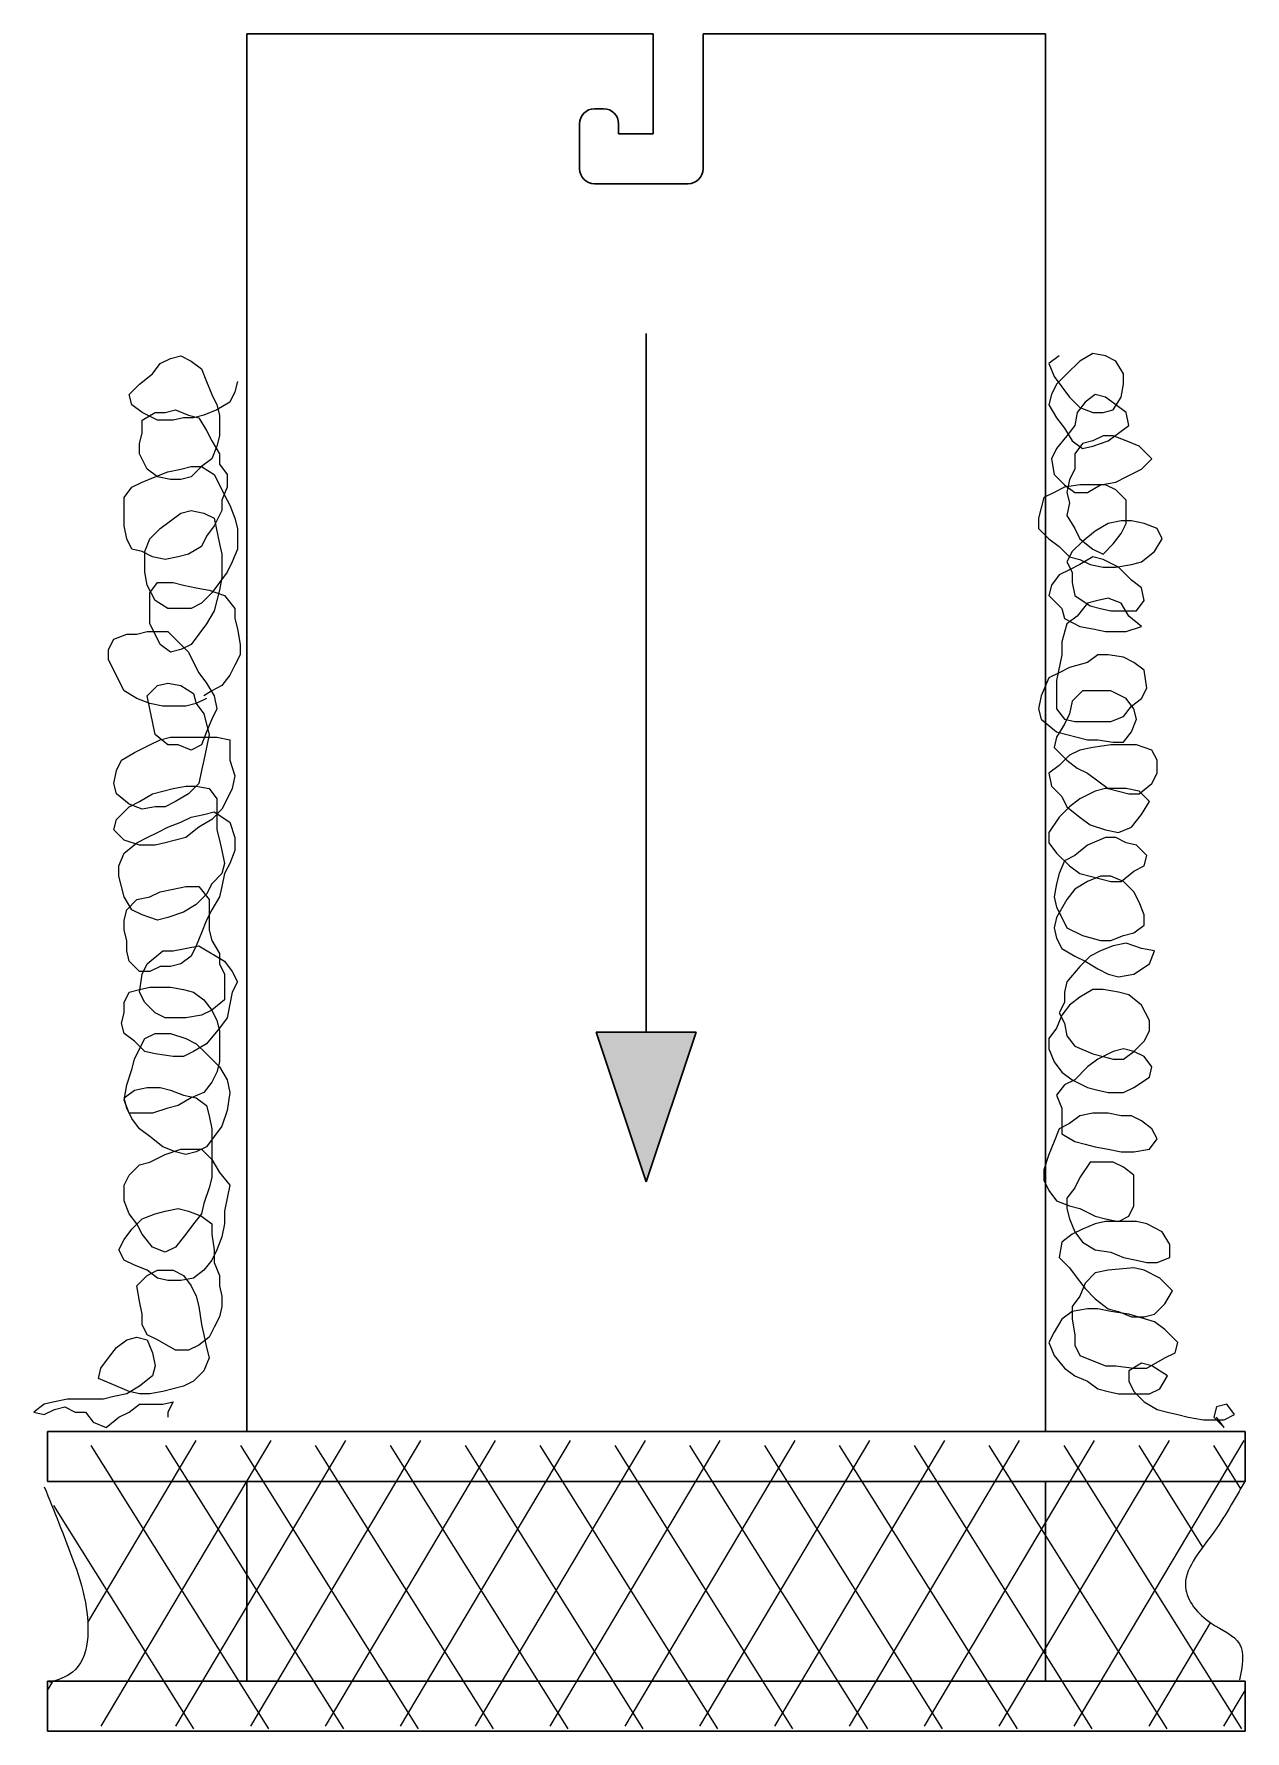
# Model space of a CAD drawing. Extents: x 159 to 725, y 98 to 296.
# Drawn here: x 289.07 to 313.34, y 224.07 to 258.07 of the extents above; entities that cross this region are included whole.
import ezdxf

# ---------------------------------------------------------------- set-up
doc = ezdxf.new("R2010")
doc.units = 0
doc.header["$LTSCALE"] = 8
doc.header["$MEASUREMENT"] = 0
doc.layers.get('0').update_dxf_attribs({"linetype": 'CONTINUOUS'})
doc.layers.add('ACOTA', color=1, linetype='CONTINUOUS')

msp = doc.modelspace()

# ---------------------------------------------------------------- hatches: boundary and pattern name
at = {"lineweight": 30}
msp.add_hatch(color=256, dxfattribs=at).paths.add_polyline_path([(302.342, 238.072), (301.342, 238.072), (300.342, 238.072), (301.342, 235.072)])

# ---------------------------------------------------------------- linework, layer by layer
for p, q in [((293.342, 230.072), (293.342, 258.072)), ((293.342, 258.072), (301.482, 258.072)), ((301.482, 258.072), (301.482, 256.072)), ((302.482, 258.072), (309.342, 258.072)), ((302.482, 255.372), (302.482, 258.072)), ((309.342, 258.072), (309.342, 230.072)), ((300.305, 256.572), (300.489, 256.572)), ((300.005, 256.072), (300.005, 256.272)), ((300.005, 256.072), (300.005, 255.372)), ((300.789, 256.272), (300.789, 256.072)), ((301.482, 256.072), (300.789, 256.072)), ((300.305, 255.072), (302.182, 255.072)), ((301.342, 252.072), (301.342, 238.072)), ((301.342, 235.072), (300.342, 238.072)), ((300.342, 238.072), (301.342, 238.072)), ((301.342, 238.072), (302.342, 238.072)), ((302.342, 238.072), (301.342, 235.072)), ((313.342, 230.072), (289.342, 230.072)), ((289.342, 230.072), (289.342, 229.072)), ((313.342, 229.072), (313.342, 230.072)), ((289.342, 229.072), (313.342, 229.072)), ((293.342, 225.072), (293.342, 229.072)), ((309.342, 229.072), (309.342, 225.072)), ((313.342, 229.072), (313.342, 229.072)), ((313.342, 225.072), (289.342, 225.072)), ((289.342, 225.072), (289.342, 224.072)), ((313.342, 224.072), (313.342, 225.072)), ((289.342, 224.072), (313.342, 224.072)), ((309.342, 224.072), (293.342, 224.072)), ((313.342, 224.072), (313.342, 224.072))]:
    msp.add_line(p, q, dxfattribs=at)
for centre, start, end in [((300.305, 256.272), 90, 180), ((300.489, 256.272), 0, 90), ((300.305, 255.372), 180, 270), ((302.182, 255.372), 270, 0)]:
    msp.add_arc(centre, 0.3, start, end, dxfattribs=at)
at = {"layer": 'ACOTA', "color": 7, "lineweight": 25}
for p, q in [((291.808, 251.57), (292.015, 251.622)), ((292.015, 251.622), (292.221, 251.519)), ((309.618, 251.622), (309.412, 251.467)), ((310.289, 251.673), (310.031, 251.519)), ((310.548, 251.622), (310.289, 251.673)), ((310.754, 251.519), (310.548, 251.622)), ((291.189, 251.054), (291.447, 251.26)), ((291.447, 251.26), (291.602, 251.467)), ((291.602, 251.467), (291.808, 251.57)), ((292.221, 251.519), (292.428, 251.364)), ((292.428, 251.364), (292.531, 251.106)), ((309.412, 251.467), (309.515, 251.209)), ((309.773, 251.26), (309.567, 251.054)), ((310.031, 251.519), (309.773, 251.26)), ((310.909, 251.26), (310.754, 251.519)), ((310.909, 251.054), (310.909, 251.26)), ((290.982, 250.848), (291.189, 251.054)), ((292.531, 251.106), (292.634, 250.848)), ((293.151, 251.106), (293.099, 250.899)), ((309.567, 251.054), (309.463, 250.848)), ((309.515, 251.209), (309.67, 251.002)), ((309.67, 251.002), (309.825, 250.796)), ((310.857, 250.796), (310.909, 251.054)), ((291.034, 250.641), (290.982, 250.848)), ((291.241, 250.486), (291.034, 250.641)), ((292.634, 250.848), (292.738, 250.641)), ((292.996, 250.693), (292.738, 250.538)), ((292.738, 250.641), (292.789, 250.435)), ((293.099, 250.899), (292.996, 250.693)), ((309.463, 250.848), (309.412, 250.641)), ((309.412, 250.641), (309.567, 250.383)), ((309.825, 250.796), (310.031, 250.59)), ((310.135, 250.693), (309.98, 250.486)), ((310.031, 250.59), (310.289, 250.486)), ((310.341, 250.848), (310.135, 250.693)), ((310.548, 250.796), (310.341, 250.848)), ((310.754, 250.641), (310.548, 250.796)), ((310.702, 250.538), (310.857, 250.796)), ((310.961, 250.486), (310.754, 250.641)), ((291.55, 250.332), (291.241, 250.486)), ((291.241, 250.332), (291.499, 250.486)), ((291.241, 250.074), (291.241, 250.332)), ((291.499, 250.486), (291.705, 250.486)), ((291.86, 250.332), (291.55, 250.332)), ((291.705, 250.486), (291.912, 250.538)), ((292.067, 250.383), (291.86, 250.332)), ((291.912, 250.538), (292.17, 250.435)), ((292.273, 250.383), (292.067, 250.383)), ((292.17, 250.435), (292.376, 250.383)), ((292.479, 250.435), (292.273, 250.383)), ((292.376, 250.383), (292.531, 250.125)), ((292.738, 250.538), (292.479, 250.435)), ((292.789, 250.435), (292.789, 250.022)), ((309.567, 250.383), (309.722, 250.177)), ((309.98, 250.486), (309.928, 250.228)), ((310.289, 250.486), (310.496, 250.486)), ((310.496, 250.486), (310.702, 250.538)), ((311.012, 250.228), (310.961, 250.486)), ((291.189, 249.867), (291.241, 250.074)), ((292.531, 250.125), (292.634, 249.919)), ((292.634, 249.919), (292.789, 249.661)), ((292.789, 250.022), (292.738, 249.816)), ((309.773, 250.022), (309.567, 249.764)), ((309.722, 250.177), (309.876, 249.919)), ((309.928, 250.228), (309.773, 250.022)), ((309.876, 249.919), (310.083, 249.764)), ((310.289, 249.919), (310.083, 249.867)), ((310.496, 250.022), (310.289, 249.919)), ((310.289, 249.816), (310.599, 249.919)), ((310.702, 250.022), (310.496, 250.022)), ((310.599, 249.919), (310.806, 250.074)), ((310.961, 249.919), (310.702, 250.022)), ((310.806, 250.074), (311.012, 250.228)), ((311.219, 249.816), (310.961, 249.919)), ((291.189, 249.661), (291.189, 249.867)), ((291.344, 249.351), (291.189, 249.661)), ((292.738, 249.816), (292.634, 249.558)), ((292.789, 249.661), (292.789, 249.454)), ((309.567, 249.764), (309.463, 249.558)), ((310.083, 249.867), (309.928, 249.661)), ((309.928, 249.661), (309.928, 249.351)), ((310.083, 249.764), (310.289, 249.816)), ((311.477, 249.558), (311.219, 249.816)), ((291.55, 249.196), (291.344, 249.351)), ((291.499, 249.196), (291.757, 249.299)), ((291.757, 249.299), (292.015, 249.351)), ((292.015, 249.351), (292.221, 249.403)), ((292.428, 249.403), (292.221, 249.196)), ((292.221, 249.403), (292.428, 249.403)), ((292.634, 249.558), (292.428, 249.403)), ((292.428, 249.403), (292.686, 249.248)), ((292.686, 249.248), (292.789, 249.041)), ((292.789, 249.454), (292.944, 249.248)), ((292.944, 249.248), (292.944, 248.99)), ((309.463, 249.558), (309.515, 249.248)), ((309.515, 249.248), (309.722, 249.041)), ((309.928, 249.351), (309.825, 249.145)), ((310.961, 249.196), (311.27, 249.351)), ((311.27, 249.351), (311.477, 249.558)), ((290.879, 248.783), (291.034, 248.99)), ((291.034, 248.99), (291.241, 249.093)), ((291.241, 249.093), (291.499, 249.196)), ((291.808, 249.145), (291.55, 249.196)), ((292.015, 249.145), (291.808, 249.145)), ((292.221, 249.196), (292.015, 249.145)), ((292.789, 249.041), (292.892, 248.835)), ((292.944, 248.99), (292.841, 248.732)), ((309.515, 248.887), (309.309, 248.783)), ((309.722, 248.99), (309.515, 248.887)), ((309.722, 249.041), (309.928, 248.887)), ((310.031, 249.041), (309.722, 248.99)), ((309.825, 249.145), (309.773, 248.887)), ((309.773, 248.887), (309.825, 248.68)), ((309.928, 248.887), (310.186, 248.887)), ((310.548, 249.041), (310.031, 249.041)), ((310.186, 248.887), (310.444, 249.041)), ((310.444, 249.041), (310.754, 249.093)), ((310.754, 248.938), (310.548, 249.041)), ((310.754, 249.093), (310.961, 249.196)), ((310.961, 248.732), (310.754, 248.938)), ((290.879, 248.216), (290.879, 248.783)), ((292.841, 248.732), (292.841, 248.525)), ((292.892, 248.835), (292.996, 248.629)), ((292.996, 248.629), (293.099, 248.371)), ((309.257, 248.577), (309.205, 248.371)), ((309.309, 248.783), (309.257, 248.577)), ((309.825, 248.68), (309.773, 248.422)), ((310.961, 248.267), (310.961, 248.732)), ((290.931, 247.958), (290.879, 248.216)), ((291.602, 248.164), (291.808, 248.319)), ((291.808, 248.319), (292.015, 248.474)), ((292.015, 248.474), (292.221, 248.525)), ((292.221, 248.525), (292.479, 248.474)), ((292.479, 248.474), (292.686, 248.371)), ((292.686, 248.216), (292.531, 248.009)), ((292.841, 248.525), (292.686, 248.216)), ((292.686, 248.371), (292.789, 247.855)), ((293.099, 248.371), (293.151, 248.164)), ((309.205, 248.371), (309.205, 248.164)), ((309.773, 248.422), (309.928, 248.164)), ((310.599, 248.267), (310.341, 248.113)), ((310.857, 248.319), (310.599, 248.267)), ((311.064, 248.319), (310.857, 248.319)), ((310.857, 248.061), (310.961, 248.267)), ((311.322, 248.267), (311.064, 248.319)), ((311.58, 248.164), (311.322, 248.267)), ((291.034, 247.751), (290.931, 247.958)), ((291.292, 247.7), (291.395, 247.958)), ((291.395, 247.958), (291.602, 248.164)), ((292.531, 248.009), (292.428, 247.803)), ((293.151, 248.164), (293.151, 247.751)), ((309.205, 248.164), (309.412, 247.958)), ((309.412, 247.958), (309.618, 247.803)), ((310.083, 247.906), (309.876, 247.7)), ((309.928, 248.164), (310.031, 247.958)), ((310.031, 247.958), (310.289, 247.751)), ((310.341, 248.113), (310.083, 247.906)), ((310.702, 247.855), (310.857, 248.061)), ((311.528, 247.7), (311.683, 247.958)), ((311.683, 247.958), (311.58, 248.164)), ((291.241, 247.7), (291.034, 247.751)), ((291.447, 247.597), (291.241, 247.7)), ((291.292, 247.287), (291.292, 247.7)), ((291.705, 247.545), (291.447, 247.597)), ((291.963, 247.597), (291.705, 247.545)), ((292.17, 247.648), (291.963, 247.597)), ((292.428, 247.803), (292.17, 247.648)), ((292.789, 247.855), (292.841, 247.648)), ((292.841, 247.648), (292.841, 247.184)), ((293.151, 247.751), (293.047, 247.493)), ((309.618, 247.803), (309.825, 247.597)), ((309.876, 247.7), (309.773, 247.493)), ((309.825, 247.597), (310.031, 247.545)), ((310.289, 247.597), (310.031, 247.442)), ((310.031, 247.545), (310.238, 247.442)), ((310.289, 247.751), (310.496, 247.648)), ((310.496, 247.545), (310.289, 247.597)), ((310.496, 247.648), (310.702, 247.855)), ((310.806, 247.39), (310.496, 247.545)), ((311.27, 247.493), (311.528, 247.7)), ((291.344, 247.029), (291.292, 247.287)), ((292.944, 247.287), (292.789, 247.08)), ((292.841, 247.184), (292.789, 246.926)), ((293.047, 247.493), (292.944, 247.287)), ((309.618, 247.235), (309.463, 247.029)), ((309.825, 247.338), (309.618, 247.235)), ((309.773, 247.493), (309.876, 247.287)), ((310.031, 247.442), (309.825, 247.338)), ((309.876, 247.287), (309.876, 247.08)), ((310.238, 247.442), (310.496, 247.39)), ((310.496, 247.39), (310.754, 247.39)), ((310.754, 247.39), (311.064, 247.442)), ((311.064, 247.132), (310.806, 247.39)), ((311.064, 247.442), (311.27, 247.493)), ((291.499, 246.719), (291.344, 247.029)), ((291.395, 246.874), (291.55, 247.08)), ((291.395, 246.255), (291.395, 246.874)), ((291.55, 247.08), (291.86, 247.08)), ((291.86, 247.08), (292.067, 247.029)), ((292.067, 247.029), (292.325, 246.977)), ((292.325, 246.977), (292.583, 246.926)), ((292.634, 246.874), (292.428, 246.668)), ((292.583, 246.926), (292.892, 246.822)), ((292.789, 247.08), (292.634, 246.874)), ((292.789, 246.926), (292.738, 246.719)), ((309.463, 247.029), (309.412, 246.822)), ((309.876, 247.08), (309.928, 246.822)), ((311.27, 246.977), (311.064, 247.132)), ((311.322, 246.719), (311.27, 246.977)), ((291.757, 246.564), (291.499, 246.719)), ((292.221, 246.564), (291.757, 246.564)), ((292.428, 246.668), (292.221, 246.564)), ((292.686, 246.513), (292.531, 246.255)), ((292.738, 246.719), (292.686, 246.513)), ((292.892, 246.822), (293.099, 246.564)), ((293.099, 246.564), (293.099, 246.358)), ((309.412, 246.822), (309.67, 246.564)), ((309.67, 246.564), (309.722, 246.358)), ((309.928, 246.822), (310.238, 246.616)), ((310.186, 246.668), (309.98, 246.41)), ((310.393, 246.719), (310.186, 246.668)), ((310.238, 246.616), (310.444, 246.564)), ((310.599, 246.771), (310.393, 246.719)), ((310.444, 246.564), (310.651, 246.513)), ((310.857, 246.668), (310.599, 246.771)), ((310.651, 246.513), (311.167, 246.513)), ((311.012, 246.41), (310.857, 246.668)), ((311.167, 246.513), (311.322, 246.719)), ((291.499, 246.048), (291.395, 246.255)), ((292.531, 246.255), (292.376, 246.048)), ((293.099, 246.358), (293.151, 246.152)), ((309.773, 246.255), (309.67, 245.894)), ((309.722, 246.358), (310.031, 246.203)), ((309.98, 246.41), (309.773, 246.255)), ((310.031, 246.203), (310.289, 246.152)), ((310.961, 246.1), (311.27, 246.203)), ((311.27, 246.203), (311.012, 246.41)), ((290.569, 245.739), (290.673, 245.945)), ((290.673, 245.945), (290.931, 246.048)), ((290.931, 246.048), (291.137, 246.048)), ((291.137, 246.048), (291.344, 246.1)), ((291.344, 246.1), (291.757, 246.1)), ((291.602, 245.842), (291.499, 246.048)), ((291.808, 245.687), (291.602, 245.842)), ((291.757, 246.1), (291.963, 245.894)), ((291.963, 245.894), (292.17, 245.687)), ((292.221, 245.842), (292.015, 245.739)), ((292.376, 246.048), (292.221, 245.842)), ((293.151, 246.152), (293.202, 245.842)), ((293.202, 245.842), (293.202, 245.635)), ((309.67, 245.894), (309.67, 245.635)), ((310.289, 246.152), (310.548, 246.1)), ((310.548, 246.1), (310.961, 246.1)), ((290.569, 245.532), (290.569, 245.739)), ((290.879, 244.913), (290.569, 245.532)), ((292.015, 245.739), (291.808, 245.687)), ((292.17, 245.687), (292.273, 245.481)), ((292.273, 245.481), (292.376, 245.274)), ((293.202, 245.635), (293.099, 245.429)), ((309.67, 245.635), (309.567, 245.119)), ((310.186, 245.481), (309.825, 245.377)), ((310.393, 245.635), (310.186, 245.481)), ((310.599, 245.635), (310.393, 245.635)), ((310.909, 245.584), (310.599, 245.635)), ((311.115, 245.481), (310.909, 245.584)), ((311.322, 245.326), (311.115, 245.481)), ((292.376, 245.274), (292.531, 245.068)), ((292.996, 245.223), (292.841, 245.016)), ((293.099, 245.429), (292.996, 245.223)), ((309.412, 245.171), (309.257, 244.81)), ((309.618, 245.274), (309.412, 245.171)), ((309.825, 245.377), (309.618, 245.274)), ((311.374, 244.965), (311.322, 245.326)), ((291.137, 244.758), (290.879, 244.913)), ((291.344, 244.81), (291.55, 245.016)), ((291.395, 244.552), (291.344, 244.81)), ((291.55, 245.016), (291.757, 245.068)), ((291.757, 245.068), (292.015, 245.016)), ((292.015, 245.016), (292.273, 244.861)), ((292.273, 244.861), (292.325, 244.655)), ((292.634, 244.913), (292.479, 244.81)), ((292.531, 245.068), (292.686, 244.81)), ((292.841, 245.016), (292.634, 244.913)), ((292.686, 244.81), (292.738, 244.552)), ((309.257, 244.81), (309.205, 244.552)), ((309.567, 245.119), (309.567, 244.552)), ((310.083, 244.913), (309.876, 244.707)), ((310.651, 244.913), (310.083, 244.913)), ((310.961, 244.758), (310.651, 244.913)), ((311.27, 244.758), (311.374, 244.965)), ((291.395, 244.655), (291.137, 244.758)), ((291.654, 244.603), (291.395, 244.655)), ((291.447, 244.294), (291.395, 244.552)), ((292.118, 244.603), (291.654, 244.603)), ((292.325, 244.655), (292.118, 244.603)), ((292.531, 244.758), (292.325, 244.655)), ((292.325, 244.655), (292.479, 244.449)), ((292.738, 244.552), (292.634, 244.345)), ((309.205, 244.552), (309.257, 244.345)), ((309.567, 244.552), (309.722, 244.345)), ((309.876, 244.707), (309.825, 244.449)), ((310.909, 244.397), (311.064, 244.603)), ((311.115, 244.552), (310.961, 244.758)), ((311.064, 244.603), (311.27, 244.758)), ((311.167, 244.345), (311.115, 244.552)), ((291.499, 244.036), (291.447, 244.294)), ((292.479, 244.449), (292.531, 244.242)), ((292.634, 244.345), (292.531, 244.087)), ((292.531, 244.242), (292.583, 244.036)), ((309.257, 244.345), (309.567, 244.087)), ((309.722, 244.242), (309.567, 243.984)), ((309.825, 244.449), (309.722, 244.242)), ((309.722, 244.345), (309.928, 244.294)), ((309.928, 244.294), (310.651, 244.294)), ((310.651, 244.294), (310.909, 244.397)), ((311.064, 244.087), (311.167, 244.345)), ((291.086, 243.674), (291.395, 243.829)), ((291.395, 243.829), (291.602, 243.933)), ((291.757, 243.829), (291.499, 244.036)), ((291.602, 243.933), (291.808, 243.984)), ((291.963, 243.829), (291.757, 243.829)), ((291.808, 243.984), (292.738, 243.984)), ((292.221, 243.726), (291.963, 243.829)), ((292.428, 243.829), (292.221, 243.726)), ((292.531, 244.087), (292.428, 243.829)), ((292.583, 244.036), (292.531, 243.778)), ((292.738, 243.984), (292.996, 243.933)), ((292.996, 243.933), (292.996, 243.52)), ((309.567, 243.984), (309.515, 243.778)), ((309.567, 244.087), (309.773, 244.036)), ((309.773, 244.036), (309.98, 243.984)), ((309.98, 243.984), (310.186, 243.933)), ((310.186, 243.933), (310.393, 243.933)), ((310.651, 243.829), (310.289, 243.778)), ((310.393, 243.933), (310.702, 243.881)), ((311.167, 243.829), (310.651, 243.829)), ((310.702, 243.881), (310.909, 243.881)), ((310.909, 243.881), (311.064, 244.087)), ((311.477, 243.726), (311.167, 243.829)), ((290.724, 243.313), (290.828, 243.52)), ((290.828, 243.52), (291.086, 243.674)), ((292.479, 243.52), (292.428, 243.313)), ((292.531, 243.778), (292.479, 243.52)), ((292.996, 243.52), (293.099, 243.21)), ((309.515, 243.778), (309.773, 243.52)), ((309.825, 243.623), (309.618, 243.416)), ((309.773, 243.52), (309.98, 243.365)), ((310.031, 243.726), (309.825, 243.623)), ((310.289, 243.778), (310.031, 243.726)), ((311.58, 243.52), (311.477, 243.726)), ((311.58, 243.262), (311.58, 243.52)), ((290.673, 243.055), (290.724, 243.313)), ((292.428, 243.313), (292.376, 243.055)), ((293.099, 243.21), (293.047, 242.952)), ((309.618, 243.416), (309.412, 243.262)), ((309.412, 243.262), (309.463, 243.004)), ((309.98, 243.365), (310.186, 243.262)), ((310.186, 243.262), (310.393, 243.107)), ((310.393, 243.107), (310.599, 242.952)), ((311.477, 243.055), (311.58, 243.262)), ((290.724, 242.849), (290.673, 243.055)), ((290.982, 242.642), (290.724, 242.849)), ((291.189, 242.694), (291.447, 242.849)), ((291.447, 242.849), (291.654, 242.9)), ((291.654, 242.9), (291.86, 242.952)), ((291.86, 242.952), (292.118, 243.004)), ((292.17, 242.849), (291.912, 242.694)), ((292.118, 243.004), (292.325, 243.004)), ((292.376, 243.055), (292.17, 242.849)), ((292.325, 243.004), (292.583, 242.952)), ((292.583, 242.952), (292.738, 242.746)), ((293.047, 242.952), (292.944, 242.746)), ((309.463, 243.004), (309.67, 242.797)), ((309.67, 242.797), (309.773, 242.591)), ((310.341, 242.9), (310.031, 242.746)), ((310.548, 242.952), (310.341, 242.9)), ((310.961, 242.952), (310.548, 242.952)), ((310.599, 242.952), (310.806, 242.9)), ((310.806, 242.9), (311.012, 242.849)), ((311.219, 242.9), (310.961, 242.952)), ((311.012, 242.849), (311.219, 242.849)), ((311.219, 242.849), (311.477, 243.055)), ((311.425, 242.694), (311.219, 242.9)), ((290.724, 242.333), (290.982, 242.591)), ((290.982, 242.591), (291.189, 242.694)), ((291.241, 242.539), (290.982, 242.642)), ((291.499, 242.591), (291.241, 242.539)), ((291.705, 242.591), (291.499, 242.591)), ((291.912, 242.694), (291.705, 242.591)), ((292.221, 242.384), (292.479, 242.436)), ((292.479, 242.436), (292.686, 242.488)), ((292.841, 242.539), (292.634, 242.333)), ((292.686, 242.488), (292.996, 242.281)), ((292.738, 242.746), (292.738, 242.126)), ((292.944, 242.746), (292.841, 242.539)), ((309.825, 242.591), (309.618, 242.384)), ((309.773, 242.591), (310.031, 242.384)), ((310.031, 242.746), (309.825, 242.591)), ((311.064, 242.178), (311.27, 242.436)), ((311.27, 242.436), (311.425, 242.694)), ((290.673, 242.126), (290.724, 242.333)), ((290.879, 241.92), (290.673, 242.126)), ((291.55, 242.075), (291.757, 242.178)), ((291.757, 242.178), (292.015, 242.281)), ((292.015, 242.281), (292.221, 242.384)), ((292.376, 242.178), (292.118, 241.972)), ((292.634, 242.333), (292.376, 242.178)), ((292.738, 242.126), (292.789, 241.92)), ((292.996, 242.281), (293.099, 241.972)), ((309.618, 242.384), (309.412, 242.075)), ((310.031, 242.384), (310.238, 242.23)), ((310.238, 242.23), (310.548, 242.126)), ((310.548, 242.126), (310.806, 242.075)), ((310.806, 242.075), (311.064, 242.178)), ((291.189, 241.817), (290.879, 241.92)), ((290.879, 241.662), (291.137, 241.868)), ((291.137, 241.868), (291.344, 241.972)), ((291.499, 241.817), (291.189, 241.817)), ((291.344, 241.972), (291.55, 242.075)), ((291.705, 241.868), (291.499, 241.817)), ((291.912, 241.92), (291.705, 241.868)), ((292.118, 241.972), (291.912, 241.92)), ((292.789, 241.92), (292.841, 241.713)), ((293.099, 241.972), (293.099, 241.713)), ((309.412, 242.075), (309.412, 241.868)), ((309.412, 241.868), (309.567, 241.662)), ((310.186, 241.817), (309.928, 241.61)), ((310.548, 241.972), (310.186, 241.817)), ((310.754, 241.972), (310.548, 241.972)), ((310.961, 241.868), (310.754, 241.972)), ((311.167, 241.817), (310.961, 241.868)), ((311.374, 241.61), (311.167, 241.817)), ((290.776, 241.404), (290.879, 241.662)), ((290.776, 241.197), (290.776, 241.404)), ((292.841, 241.713), (292.892, 241.455)), ((292.892, 241.455), (292.841, 241.249)), ((292.996, 241.455), (292.892, 241.249)), ((293.099, 241.713), (292.996, 241.455)), ((309.567, 241.662), (309.825, 241.404)), ((309.722, 241.507), (309.618, 241.249)), ((309.928, 241.61), (309.722, 241.507)), ((309.825, 241.404), (310.031, 241.249)), ((311.115, 241.301), (311.322, 241.404)), ((311.322, 241.404), (311.374, 241.61)), ((290.828, 240.991), (290.776, 241.197)), ((292.841, 241.249), (292.634, 241.043)), ((292.892, 241.249), (292.841, 240.991)), ((309.618, 241.249), (309.567, 241.043)), ((310.186, 241.094), (309.928, 240.939)), ((310.031, 241.249), (310.238, 241.197)), ((310.444, 241.197), (310.186, 241.094)), ((310.238, 241.197), (310.444, 241.146)), ((310.651, 241.197), (310.444, 241.197)), ((310.444, 241.146), (310.651, 241.094)), ((310.909, 241.094), (310.651, 241.197)), ((310.651, 241.094), (310.857, 241.094)), ((310.857, 241.094), (311.115, 241.301)), ((311.115, 240.888), (310.909, 241.094)), ((290.879, 240.785), (290.828, 240.991)), ((291.034, 240.527), (290.879, 240.785)), ((290.931, 240.527), (291.137, 240.733)), ((291.137, 240.733), (291.395, 240.785)), ((291.395, 240.785), (291.602, 240.888)), ((291.602, 240.888), (291.86, 240.939)), ((291.86, 240.939), (292.118, 240.991)), ((292.118, 240.991), (292.376, 240.991)), ((292.531, 240.836), (292.325, 240.63)), ((292.376, 240.991), (292.583, 240.733)), ((292.634, 241.043), (292.531, 240.836)), ((292.583, 240.733), (292.583, 240.114)), ((292.789, 240.785), (292.634, 240.527)), ((292.841, 240.991), (292.789, 240.785)), ((309.567, 241.043), (309.515, 240.785)), ((309.515, 240.785), (309.567, 240.578)), ((309.773, 240.733), (309.567, 240.372)), ((309.928, 240.939), (309.773, 240.733)), ((311.219, 240.681), (311.115, 240.888)), ((290.879, 240.32), (290.931, 240.527)), ((291.241, 240.423), (291.034, 240.527)), ((291.55, 240.32), (291.241, 240.423)), ((292.067, 240.475), (291.757, 240.372)), ((292.325, 240.63), (292.067, 240.475)), ((292.634, 240.527), (292.531, 240.32)), ((309.567, 240.578), (309.67, 240.372)), ((311.322, 240.423), (311.219, 240.681)), ((311.322, 240.217), (311.322, 240.423)), ((290.879, 240.114), (290.879, 240.32)), ((290.931, 239.907), (290.879, 240.114)), ((291.757, 240.372), (291.55, 240.32)), ((292.428, 240.062), (292.325, 239.804)), ((292.531, 240.32), (292.428, 240.062)), ((292.583, 240.114), (292.634, 239.907)), ((309.567, 240.372), (309.515, 240.165)), ((309.515, 240.165), (309.567, 239.959)), ((309.67, 240.372), (309.773, 240.165)), ((309.773, 240.165), (310.083, 240.01)), ((310.909, 240.01), (311.115, 240.062)), ((311.115, 240.062), (311.322, 240.217)), ((290.931, 239.701), (290.931, 239.907)), ((290.982, 239.494), (290.931, 239.701)), ((291.344, 239.443), (291.654, 239.701)), ((291.654, 239.701), (291.86, 239.701)), ((291.86, 239.701), (292.376, 239.804)), ((292.325, 239.804), (292.221, 239.598)), ((292.376, 239.804), (292.892, 239.494)), ((292.634, 239.907), (292.789, 239.649)), ((309.567, 239.959), (309.67, 239.752)), ((309.67, 239.752), (309.928, 239.598)), ((310.083, 240.01), (310.444, 239.907)), ((310.444, 239.701), (310.238, 239.598)), ((310.444, 239.907), (310.651, 239.907)), ((310.702, 239.804), (310.444, 239.701)), ((310.651, 239.907), (310.909, 240.01)), ((310.961, 239.856), (310.702, 239.804)), ((311.27, 239.752), (310.961, 239.856)), ((311.528, 239.701), (311.27, 239.752)), ((311.425, 239.443), (311.528, 239.701)), ((291.189, 239.288), (290.982, 239.494)), ((291.241, 239.236), (291.344, 239.443)), ((291.602, 239.391), (291.395, 239.288)), ((291.808, 239.391), (291.602, 239.391)), ((292.015, 239.443), (291.808, 239.391)), ((292.221, 239.598), (292.015, 239.443)), ((292.789, 239.649), (292.789, 239.443)), ((292.789, 239.443), (292.892, 239.236)), ((292.892, 239.494), (293.047, 239.288)), ((310.031, 239.391), (309.773, 239.082)), ((309.928, 239.598), (310.135, 239.494)), ((310.238, 239.598), (310.031, 239.391)), ((310.135, 239.494), (310.393, 239.34)), ((311.115, 239.236), (311.425, 239.443)), ((291.395, 239.288), (291.189, 239.288)), ((291.189, 238.875), (291.241, 239.236)), ((292.892, 239.236), (292.892, 238.72)), ((293.047, 239.288), (293.151, 239.082)), ((293.151, 239.082), (293.047, 238.875)), ((309.773, 239.082), (309.722, 238.875)), ((310.393, 239.34), (310.599, 239.236)), ((310.599, 239.236), (310.806, 239.185)), ((310.806, 239.185), (311.115, 239.236)), ((290.879, 238.669), (290.982, 238.875)), ((290.982, 238.875), (291.189, 238.927)), ((291.189, 238.927), (291.395, 238.978)), ((291.292, 238.669), (291.189, 238.875)), ((291.395, 238.978), (291.808, 238.978)), ((291.808, 238.978), (292.067, 238.927)), ((292.067, 238.927), (292.273, 238.875)), ((292.273, 238.875), (292.479, 238.72)), ((292.479, 238.72), (292.634, 238.514)), ((292.892, 238.72), (292.634, 238.514)), ((293.047, 238.875), (292.944, 238.359)), ((309.722, 238.875), (309.722, 238.669)), ((310.031, 238.772), (309.825, 238.617)), ((310.289, 238.927), (310.031, 238.772)), ((310.496, 238.927), (310.289, 238.927)), ((310.806, 238.875), (310.496, 238.927)), ((311.012, 238.824), (310.806, 238.875)), ((311.27, 238.617), (311.012, 238.824)), ((290.828, 238.256), (290.879, 238.462)), ((290.879, 238.462), (290.879, 238.669)), ((291.499, 238.462), (291.292, 238.669)), ((291.705, 238.359), (291.499, 238.462)), ((292.118, 238.359), (291.705, 238.359)), ((292.428, 238.411), (292.118, 238.359)), ((292.634, 238.514), (292.428, 238.411)), ((292.634, 238.514), (292.738, 238.308)), ((292.944, 238.359), (292.789, 238.153)), ((309.67, 238.411), (309.567, 238.153)), ((309.722, 238.669), (309.618, 238.462)), ((309.618, 238.462), (309.722, 238.256)), ((309.825, 238.617), (309.67, 238.411)), ((311.425, 238.308), (311.27, 238.617)), ((290.879, 238.049), (290.828, 238.256)), ((291.086, 237.895), (290.879, 238.049)), ((291.292, 237.946), (291.499, 238.049)), ((291.499, 238.049), (291.808, 238.049)), ((291.808, 238.049), (292.118, 237.946)), ((292.789, 238.153), (292.531, 237.843)), ((292.738, 238.308), (292.789, 238.101)), ((292.789, 238.101), (292.789, 237.482)), ((309.567, 238.153), (309.412, 237.946)), ((309.722, 238.256), (309.773, 237.998)), ((311.322, 237.895), (311.425, 238.101)), ((311.425, 238.101), (311.425, 238.308)), ((291.292, 237.688), (291.086, 237.895)), ((291.086, 237.533), (291.189, 237.74)), ((291.189, 237.74), (291.292, 237.946)), ((291.499, 237.637), (291.292, 237.688)), ((292.273, 237.688), (292.067, 237.585)), ((292.118, 237.946), (292.325, 237.843)), ((292.531, 237.843), (292.273, 237.688)), ((292.325, 237.843), (292.531, 237.637)), ((309.412, 237.946), (309.412, 237.74)), ((309.412, 237.74), (309.515, 237.482)), ((309.773, 237.998), (309.928, 237.791)), ((309.928, 237.791), (310.289, 237.637)), ((310.702, 237.688), (310.393, 237.533)), ((310.909, 237.74), (310.702, 237.688)), ((311.115, 237.688), (310.909, 237.74)), ((310.909, 237.533), (311.115, 237.688)), ((311.115, 237.688), (311.322, 237.895)), ((311.322, 237.585), (311.115, 237.688)), ((290.931, 237.017), (291.034, 237.327)), ((291.034, 237.327), (291.086, 237.533)), ((291.86, 237.585), (291.499, 237.637)), ((292.067, 237.585), (291.86, 237.585)), ((292.531, 237.637), (292.789, 237.379)), ((292.789, 237.482), (292.738, 237.275)), ((292.789, 237.379), (292.944, 237.121)), ((309.515, 237.482), (309.67, 237.275)), ((310.186, 237.379), (309.928, 237.121)), ((310.393, 237.533), (310.186, 237.379)), ((310.289, 237.637), (310.496, 237.585)), ((310.496, 237.585), (310.702, 237.533)), ((310.702, 237.533), (310.909, 237.533)), ((311.477, 237.379), (311.322, 237.585)), ((311.425, 237.172), (311.477, 237.379)), ((290.879, 236.708), (290.931, 237.017)), ((292.634, 237.069), (292.479, 236.863)), ((292.738, 237.275), (292.634, 237.069)), ((292.944, 237.121), (292.996, 236.863)), ((309.722, 237.017), (309.567, 236.811)), ((309.67, 237.275), (309.876, 237.121)), ((309.928, 237.121), (309.722, 237.017)), ((309.876, 237.121), (310.186, 236.966)), ((311.115, 236.966), (311.425, 237.172)), ((290.879, 236.759), (291.086, 236.914)), ((290.931, 236.553), (290.879, 236.759)), ((290.982, 236.45), (290.879, 236.708)), ((291.086, 236.914), (291.344, 236.966)), ((291.344, 236.966), (291.602, 236.966)), ((291.602, 236.966), (291.808, 236.914)), ((291.808, 236.914), (292.067, 236.811)), ((292.221, 236.759), (291.963, 236.605)), ((292.067, 236.811), (292.325, 236.759)), ((292.479, 236.863), (292.221, 236.759)), ((292.325, 236.759), (292.531, 236.605)), ((292.996, 236.863), (292.944, 236.501)), ((309.567, 236.811), (309.67, 236.553)), ((310.186, 236.966), (310.393, 236.914)), ((310.393, 236.914), (310.599, 236.863)), ((310.599, 236.863), (310.909, 236.863)), ((310.909, 236.863), (311.115, 236.966)), ((291.034, 236.347), (290.931, 236.553)), ((291.447, 236.45), (290.982, 236.45)), ((291.189, 236.14), (291.034, 236.347)), ((291.757, 236.553), (291.447, 236.45)), ((291.963, 236.605), (291.757, 236.553)), ((292.531, 236.605), (292.583, 236.398)), ((292.583, 236.398), (292.634, 236.14)), ((292.944, 236.501), (292.841, 236.192)), ((309.67, 236.553), (309.67, 236.037)), ((310.031, 236.398), (309.825, 236.243)), ((310.289, 236.45), (310.031, 236.398)), ((310.599, 236.45), (310.289, 236.45)), ((310.857, 236.398), (310.599, 236.45)), ((311.064, 236.398), (310.857, 236.398)), ((311.27, 236.295), (311.064, 236.398)), ((291.395, 235.985), (291.189, 236.14)), ((291.654, 235.779), (291.395, 235.985)), ((292.686, 235.985), (292.531, 235.779)), ((292.634, 236.14), (292.634, 235.16)), ((292.841, 236.192), (292.686, 235.985)), ((309.618, 236.14), (309.515, 235.882)), ((309.825, 236.243), (309.618, 236.14)), ((309.67, 236.037), (309.928, 235.882)), ((311.477, 236.14), (311.27, 236.295)), ((311.58, 235.934), (311.477, 236.14)), ((291.395, 235.469), (291.705, 235.624)), ((291.912, 235.676), (291.654, 235.779)), ((291.705, 235.624), (292.015, 235.727)), ((292.118, 235.624), (291.912, 235.676)), ((292.015, 235.727), (292.428, 235.727)), ((292.325, 235.676), (292.118, 235.624)), ((292.531, 235.779), (292.325, 235.676)), ((292.428, 235.727), (292.634, 235.521)), ((309.412, 235.624), (309.309, 235.314)), ((309.515, 235.882), (309.412, 235.624)), ((309.928, 235.882), (310.135, 235.83)), ((310.135, 235.83), (310.341, 235.779)), ((310.341, 235.779), (310.599, 235.727)), ((310.599, 235.727), (310.857, 235.676)), ((310.857, 235.676), (311.115, 235.676)), ((311.115, 235.676), (311.425, 235.727)), ((311.425, 235.727), (311.58, 235.934)), ((290.982, 235.211), (291.189, 235.418)), ((291.189, 235.418), (291.395, 235.469)), ((292.634, 235.521), (292.789, 235.263)), ((309.309, 235.314), (309.309, 235.108)), ((310.238, 235.469), (310.031, 235.16)), ((310.702, 235.469), (310.238, 235.469)), ((310.909, 235.366), (310.702, 235.469)), ((311.115, 235.211), (310.909, 235.366)), ((290.879, 235.005), (290.982, 235.211)), ((290.879, 234.695), (290.879, 235.005)), ((292.583, 234.953), (292.479, 234.644)), ((292.634, 235.16), (292.583, 234.953)), ((292.789, 235.263), (292.996, 235.005)), ((292.996, 235.005), (292.944, 234.747)), ((309.309, 235.108), (309.412, 234.902)), ((309.928, 234.953), (309.773, 234.747)), ((310.031, 235.16), (309.928, 234.953)), ((311.115, 234.592), (311.115, 235.211)), ((290.982, 234.437), (290.879, 234.695)), ((292.479, 234.644), (292.428, 234.437)), ((292.944, 234.747), (292.892, 234.489)), ((309.412, 234.902), (309.567, 234.695)), ((309.567, 234.695), (309.825, 234.592)), ((309.773, 234.747), (309.773, 234.54)), ((291.137, 234.231), (290.982, 234.437)), ((291.034, 234.127), (291.241, 234.334)), ((291.241, 234.334), (291.499, 234.437)), ((291.499, 234.437), (291.705, 234.489)), ((291.705, 234.489), (291.963, 234.54)), ((291.963, 234.54), (292.17, 234.489)), ((292.17, 234.489), (292.428, 234.385)), ((292.428, 234.437), (292.273, 234.231)), ((292.428, 234.385), (292.634, 234.231)), ((292.892, 234.489), (292.892, 234.231)), ((309.773, 234.54), (309.825, 234.334)), ((309.825, 234.592), (310.031, 234.54)), ((309.825, 234.334), (309.928, 234.076)), ((310.031, 234.54), (310.341, 234.385)), ((310.341, 234.385), (310.548, 234.334)), ((310.548, 234.282), (310.341, 234.231)), ((310.548, 234.334), (310.806, 234.282)), ((311.167, 234.282), (310.548, 234.282)), ((310.806, 234.282), (311.012, 234.385)), ((311.012, 234.385), (311.115, 234.592)), ((311.374, 234.231), (311.167, 234.282)), ((290.776, 233.715), (290.879, 233.921)), ((290.879, 233.921), (291.034, 234.127)), ((291.241, 234.024), (291.137, 234.231)), ((291.447, 233.766), (291.241, 234.024)), ((292.118, 234.024), (291.912, 233.766)), ((292.273, 234.231), (292.118, 234.024)), ((292.634, 234.231), (292.634, 234.024)), ((292.634, 234.024), (292.686, 233.715)), ((292.841, 233.973), (292.738, 233.715)), ((292.892, 234.231), (292.841, 233.973)), ((309.876, 234.024), (309.67, 233.869)), ((310.083, 234.127), (309.876, 234.024)), ((309.928, 234.076), (310.083, 233.869)), ((310.341, 234.231), (310.083, 234.127)), ((311.683, 234.076), (311.374, 234.231)), ((311.838, 233.818), (311.683, 234.076)), ((290.879, 233.508), (290.776, 233.715)), ((291.705, 233.663), (291.447, 233.766)), ((291.912, 233.766), (291.705, 233.663)), ((292.738, 233.715), (292.634, 233.508)), ((292.686, 233.715), (292.686, 233.457)), ((309.67, 233.869), (309.618, 233.56)), ((310.083, 233.869), (310.341, 233.715)), ((310.341, 233.715), (310.651, 233.663)), ((310.651, 233.663), (310.909, 233.56)), ((311.838, 233.56), (311.838, 233.818)), ((291.086, 233.405), (290.879, 233.508)), ((291.344, 233.302), (291.086, 233.405)), ((291.55, 233.147), (291.344, 233.302)), ((291.344, 233.199), (291.55, 233.302)), ((291.55, 233.302), (291.86, 233.302)), ((291.86, 233.302), (292.067, 233.199)), ((292.479, 233.302), (292.273, 233.147)), ((292.634, 233.508), (292.479, 233.302)), ((292.686, 233.457), (292.789, 233.199)), ((309.618, 233.56), (309.825, 233.353)), ((309.825, 233.353), (309.98, 233.147)), ((310.341, 233.25), (310.135, 233.044)), ((310.599, 233.302), (310.341, 233.25)), ((311.115, 233.353), (310.599, 233.302)), ((310.909, 233.56), (311.167, 233.508)), ((311.322, 233.302), (311.115, 233.353)), ((311.167, 233.508), (311.374, 233.457)), ((311.632, 233.147), (311.322, 233.302)), ((311.374, 233.457), (311.58, 233.457)), ((311.58, 233.457), (311.838, 233.56)), ((291.137, 232.992), (291.344, 233.199)), ((291.189, 232.683), (291.137, 232.992)), ((291.757, 233.095), (291.55, 233.147)), ((292.015, 233.095), (291.757, 233.095)), ((292.273, 233.147), (292.015, 233.095)), ((292.067, 233.199), (292.221, 232.992)), ((292.221, 232.992), (292.325, 232.786)), ((292.789, 233.199), (292.789, 232.992)), ((292.789, 232.992), (292.841, 232.786)), ((309.98, 233.147), (310.135, 232.941)), ((310.135, 233.044), (310.031, 232.786)), ((310.135, 232.941), (310.341, 232.734)), ((311.89, 232.889), (311.632, 233.147)), ((291.241, 232.424), (291.189, 232.683)), ((292.325, 232.786), (292.376, 232.579)), ((292.376, 232.579), (292.428, 232.218)), ((292.841, 232.579), (292.789, 232.373)), ((292.841, 232.786), (292.841, 232.579)), ((310.031, 232.786), (309.876, 232.579)), ((309.876, 232.579), (309.876, 232.321)), ((310.341, 232.734), (310.599, 232.528)), ((311.528, 232.424), (311.735, 232.631)), ((311.735, 232.631), (311.89, 232.889)), ((291.241, 232.218), (291.241, 232.424)), ((292.789, 232.373), (292.686, 232.166)), ((309.67, 232.321), (309.515, 232.063)), ((309.876, 232.476), (309.67, 232.321)), ((310.186, 232.528), (309.876, 232.476)), ((309.876, 232.321), (309.928, 232.012)), ((310.393, 232.528), (310.186, 232.528)), ((310.651, 232.476), (310.393, 232.528)), ((310.599, 232.528), (310.806, 232.476)), ((311.012, 232.424), (310.651, 232.476)), ((310.806, 232.476), (311.064, 232.373)), ((311.528, 232.27), (311.012, 232.424)), ((311.064, 232.373), (311.322, 232.373)), ((311.322, 232.373), (311.528, 232.424)), ((311.735, 232.115), (311.528, 232.27)), ((290.724, 231.754), (290.931, 231.908)), ((290.931, 231.908), (291.137, 231.96)), ((291.137, 231.96), (291.344, 231.908)), ((291.344, 232.012), (291.241, 232.218)), ((291.55, 231.908), (291.344, 232.012)), ((291.344, 231.908), (291.447, 231.65)), ((291.912, 231.702), (291.55, 231.908)), ((292.583, 231.96), (292.376, 231.805)), ((292.428, 232.218), (292.479, 232.012)), ((292.479, 232.012), (292.531, 231.754)), ((292.686, 232.166), (292.583, 231.96)), ((309.515, 232.063), (309.412, 231.857)), ((309.928, 232.012), (309.928, 231.805)), ((311.993, 231.857), (311.735, 232.115)), ((290.415, 231.341), (290.569, 231.547)), ((290.569, 231.547), (290.724, 231.754)), ((291.447, 231.65), (291.499, 231.392)), ((292.17, 231.702), (291.912, 231.702)), ((292.376, 231.805), (292.17, 231.702)), ((292.583, 231.547), (292.479, 231.289)), ((292.531, 231.754), (292.583, 231.547)), ((309.412, 231.857), (309.515, 231.599)), ((309.515, 231.599), (309.722, 231.341)), ((309.928, 231.805), (310.031, 231.599)), ((310.031, 231.599), (310.548, 231.392)), ((311.374, 231.341), (311.735, 231.547)), ((311.735, 231.547), (311.941, 231.65)), ((311.941, 231.65), (311.993, 231.857)), ((290.363, 231.134), (290.415, 231.341)), ((291.499, 231.392), (291.447, 231.186)), ((292.479, 231.289), (292.273, 231.083)), ((309.722, 231.341), (309.928, 231.186)), ((310.548, 231.392), (310.754, 231.392)), ((310.754, 231.392), (311.115, 231.341)), ((311.27, 231.444), (311.012, 231.289)), ((311.012, 231.289), (311.012, 231.083)), ((311.115, 231.341), (311.374, 231.341)), ((311.477, 231.392), (311.27, 231.444)), ((311.786, 231.186), (311.477, 231.392)), ((290.621, 231.031), (290.363, 231.134)), ((290.982, 230.876), (290.621, 231.031)), ((291.189, 230.98), (290.931, 230.825)), ((291.189, 230.825), (290.982, 230.876)), ((291.447, 231.186), (291.189, 230.98)), ((291.654, 230.876), (291.395, 230.825)), ((291.86, 230.928), (291.654, 230.876)), ((292.067, 230.98), (291.86, 230.928)), ((292.273, 231.083), (292.067, 230.98)), ((309.928, 231.186), (310.186, 231.083)), ((310.186, 231.083), (310.393, 230.928)), ((310.393, 230.928), (310.599, 230.876)), ((310.599, 230.876), (310.806, 230.825)), ((311.012, 231.083), (311.115, 230.876)), ((311.115, 230.876), (311.322, 230.67)), ((311.425, 230.825), (311.632, 230.928)), ((311.632, 230.928), (311.786, 231.186)), ((289.279, 230.618), (289.072, 230.463)), ((289.485, 230.67), (289.279, 230.618)), ((289.743, 230.722), (289.485, 230.67)), ((289.485, 230.515), (289.692, 230.567)), ((289.692, 230.567), (289.898, 230.463)), ((290.466, 230.722), (289.743, 230.722)), ((290.673, 230.773), (290.466, 230.722)), ((290.931, 230.825), (290.673, 230.773)), ((290.982, 230.463), (291.189, 230.618)), ((291.395, 230.825), (291.189, 230.825)), ((291.189, 230.618), (291.654, 230.618)), ((291.654, 230.618), (291.86, 230.67)), ((291.86, 230.67), (291.757, 230.463)), ((310.806, 230.825), (311.425, 230.825)), ((311.322, 230.67), (311.58, 230.515)), ((312.767, 230.567), (312.716, 230.36)), ((312.974, 230.618), (312.767, 230.567)), ((313.129, 230.412), (312.974, 230.618)), ((289.072, 230.463), (289.279, 230.412)), ((289.279, 230.412), (289.485, 230.515)), ((289.898, 230.463), (290.105, 230.463)), ((290.105, 230.463), (290.26, 230.257)), ((290.26, 230.257), (290.518, 230.154)), ((290.518, 230.154), (290.776, 230.36)), ((290.776, 230.36), (290.982, 230.463)), ((291.757, 230.463), (291.757, 230.36)), ((311.58, 230.515), (311.786, 230.463)), ((311.786, 230.463), (311.993, 230.412)), ((311.993, 230.412), (312.199, 230.36)), ((312.199, 230.36), (312.509, 230.309)), ((312.509, 230.309), (312.922, 230.309)), ((312.716, 230.36), (312.922, 230.154)), ((312.922, 230.154), (312.767, 230.36)), ((312.922, 230.309), (313.129, 230.412)), ((290.152, 226.244), (292.325, 229.896)), ((290.418, 224.168), (293.825, 229.896)), ((291.918, 224.168), (295.325, 229.896)), ((293.418, 224.168), (296.825, 229.896)), ((294.918, 224.168), (298.325, 229.896)), ((296.418, 224.168), (299.825, 229.896)), ((297.918, 224.168), (301.325, 229.896)), ((299.418, 224.168), (302.825, 229.896)), ((300.918, 224.168), (304.325, 229.896)), ((302.418, 224.168), (305.825, 229.896)), ((303.918, 224.168), (307.325, 229.896)), ((305.418, 224.168), (308.825, 229.896)), ((306.918, 224.168), (310.325, 229.896)), ((308.418, 224.168), (311.825, 229.896)), ((309.918, 224.168), (313.325, 229.896)), ((290.211, 229.793), (293.773, 224.116)), ((291.711, 229.793), (295.273, 224.116)), ((293.211, 229.793), (296.773, 224.116)), ((294.711, 229.793), (298.273, 224.116)), ((296.211, 229.793), (299.773, 224.116)), ((297.711, 229.793), (301.273, 224.116)), ((299.211, 229.793), (302.773, 224.116)), ((300.711, 229.793), (304.273, 224.116)), ((302.211, 229.793), (305.773, 224.116)), ((303.711, 229.793), (307.273, 224.116)), ((305.211, 229.793), (308.773, 224.116)), ((306.711, 229.793), (310.273, 224.116)), ((308.211, 229.793), (311.773, 224.116)), ((309.711, 229.793), (313.273, 224.116)), ((311.211, 229.793), (312.491, 227.753)), ((312.711, 229.793), (313.254, 228.927)), ((289.464, 228.593), (292.273, 224.116)), ((311.418, 224.168), (312.651, 226.241)), ((289.342, 224.882), (289.453, 225.068)), ((312.918, 224.168), (313.342, 224.882))]:
    msp.add_line(p, q, dxfattribs=at)
for points in [[(289.279, 228.967), (289.847, 227.522), (290.105, 226.645), (289.847, 225.251), (289.382, 225.045)], [(313.335, 229.07), (312.664, 227.986), (312.148, 226.954), (312.664, 226.232), (313.232, 225.819), (313.232, 225.097)]]:
    msp.add_spline(points, degree=3, dxfattribs=at)

doc.saveas('drawing.dxf')
